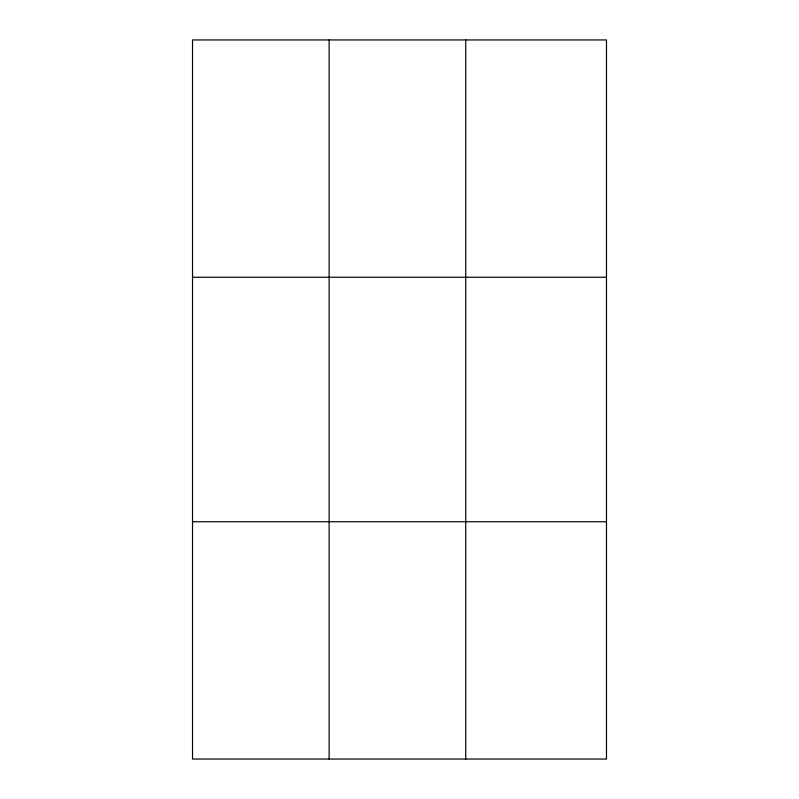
<?xml version="1.0" encoding="UTF-8"?>
<svg xmlns="http://www.w3.org/2000/svg" width="799" height="799" viewBox="0 0 799 799"><rect width="100%" height="100%" fill="white"/><g stroke="black" fill="none" stroke-linecap="round" stroke-linejoin="round"><path stroke-width="1.2" d="M329.128 759.05L329.128 39.95M465.737 759.05L465.737 39.95M192.519 277.253L606.481 277.253M192.519 521.747L606.481 521.747M606.481 739.275L606.481 759.05L192.519 759.05L192.519 39.95L606.481 39.95L606.481 739.275"/></g></svg>
